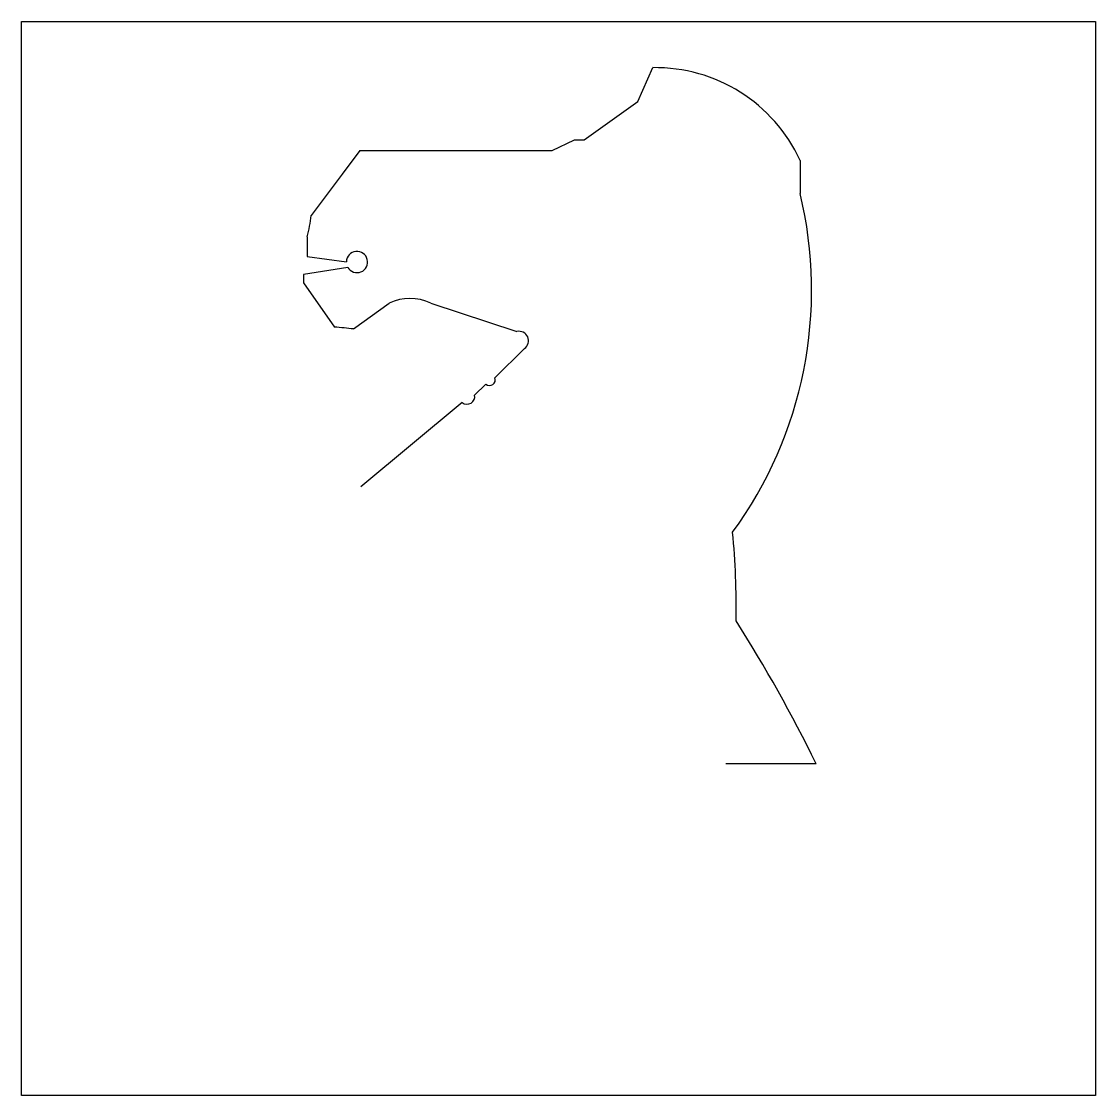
# Model space of a CAD drawing. Header units: millimetres. Extents: x -2 to 511582, y 20 to 511604.
import ezdxf

# ---------------------------------------------------------------- set-up
doc = ezdxf.new("R2010")
doc.units = ezdxf.units.MM
doc.layers.add('contorno', color=1, linetype='Continuous')
picture_1 = doc.add_image_def('image1.jpg', size_in_pixel=(600, 600))

msp = doc.modelspace()

# ---------------------------------------------------------------- linework, layer by layer
at = {"layer": 'contorno'}
for p, q in [((161162, 450202), (152722, 438880)), ((370867, 445417), (370867, 429671)), ((152722, 438880), (138037, 419179)), ((136119, 409081), (136119, 399643)), ((136119, 399643), (154751, 397179)), ((155424, 394490), (134334, 391129)), ((154751, 397179), (154751, 397179)), ((134334, 391129), (134334, 387096)), ((134334, 387096), (149142, 366035)), ((158117, 365139), (175169, 377462)), ((194913, 377462), (235991, 363901)), ((225446, 341944), (239581, 355836)), ((221183, 338807), (215836, 333663)), ((209942, 330096), (161604, 289963)), ((378513, 158007), (335466, 158007))]:
    msp.add_line(p, q, dxfattribs=at)
msp.add_lwpolyline([(161162, 450202), (252767, 450202), (263477, 455269), (267987, 455269), (293637, 473564), (300683, 489607)], dxfattribs=at)
for centre, radius, start, end in [((301868, 413661), 75956, 24.71437, 90.89378), ((180759, 383664), 195595, 323.86438, 13.60407), ((32601, 433975), 106469, 346.47801, 352.01146), ((159805, 397015), 5056, 209.96171, 178.14884), ((185041, 356581), 23097, 64.69567, 115.30433), ((119519, 24005), 343311, 83.54475, 85.05006), ((237052, 359542), 4487, 304.31637, 103.6686), ((222917, 340916), 2730, 230.57671, 22.11491), ((212214, 332994), 3683, 231.90188, 10.4634), ((-35603, 232793), 376012, 358.9894, 5.422), ((-248539, -148351), 697889, 26.038675, 32.454862)]:
    msp.add_arc(centre, radius, start, end, dxfattribs=at)

# ---------------------------------------------------------------- pictures from other files: only their frames are drawn
image = msp.add_image(picture_1, insert=(-2, 20), size_in_units=(511584, 511584))
image.dxf.flags = 7

doc.saveas('drawing.dxf')
